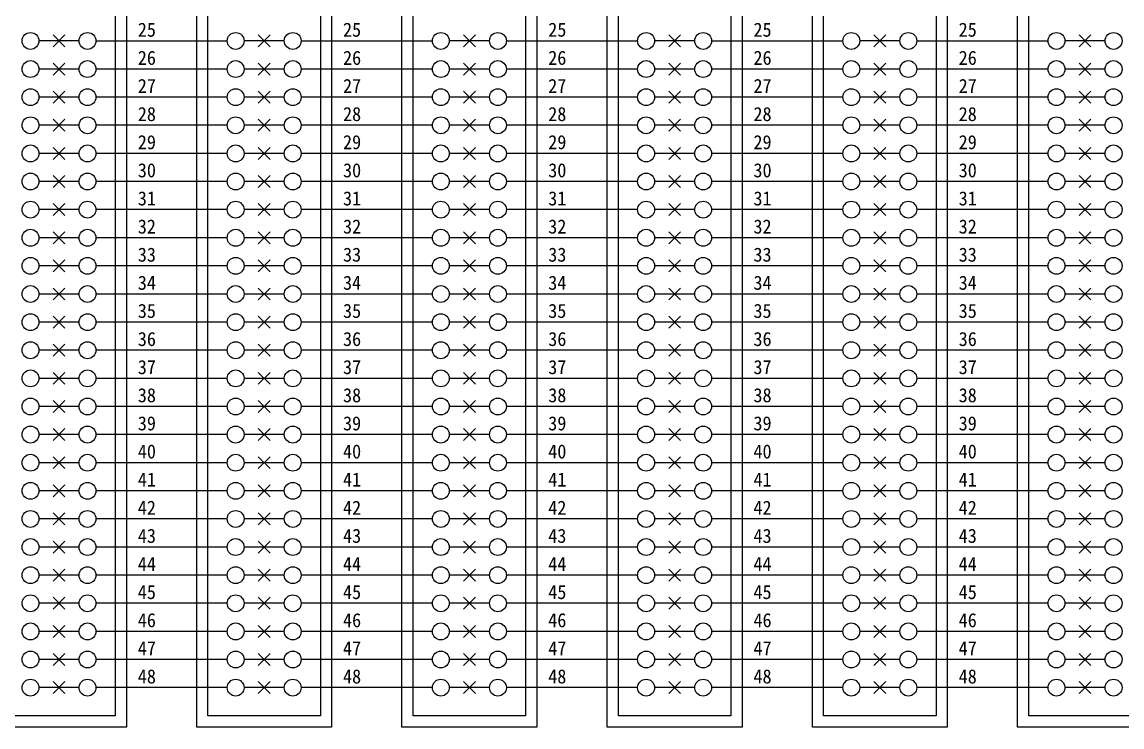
# Model space of a CAD drawing. Extents: x 10526 to 11696, y -1080 to -247.
# Drawn here: x 10903.4 to 11138.1, y -703.2 to -552.8 of the extents above; entities that cross this region are included whole.
import ezdxf
from ezdxf.enums import TextEntityAlignment as Align

# ---------------------------------------------------------------- set-up
doc = ezdxf.new("R2010")
doc.units = 0
doc.header["$LTSCALE"] = 10
doc.header["$MEASUREMENT"] = 0
for name, color, linetype in [('TN-CABL', 4, 'Continuous'), ('TN-TABL', 3, 'Continuous'), ('TN-TEXT', 3, 'Continuous')]:
    doc.layers.add(name, color=color, linetype=linetype)
doc.styles.get("Standard").update_dxf_attribs({"font": 'GulimChe.ttf'})

msp = doc.modelspace()

# ---------------------------------------------------------------- linework, layer by layer
at = {"layer": 'TN-CABL', "ltscale": 1.5}
for points in [[(10909.99, -555.57), (10912.53, -558.12)], [(10912.53, -555.57), (10909.99, -558.12)], [(10953.79, -555.57), (10956.33, -558.12)], [(10956.33, -555.57), (10953.79, -558.12)], [(10997.59, -555.57), (11000.13, -558.12)], [(11000.13, -555.57), (10997.59, -558.12)], [(11041.39, -555.57), (11043.93, -558.12)], [(11043.93, -555.57), (11041.39, -558.12)], [(11085.19, -555.57), (11087.73, -558.12)], [(11087.73, -555.57), (11085.19, -558.12)], [(11128.99, -555.57), (11131.53, -558.12)], [(11131.53, -555.57), (11128.99, -558.12)], [(10909.99, -561.57), (10912.53, -564.12)], [(10912.53, -561.57), (10909.99, -564.12)], [(10953.79, -561.57), (10956.33, -564.12)], [(10956.33, -561.57), (10953.79, -564.12)], [(10997.59, -561.57), (11000.13, -564.12)], [(11000.13, -561.57), (10997.59, -564.12)], [(11041.39, -561.57), (11043.93, -564.12)], [(11043.93, -561.57), (11041.39, -564.12)], [(11085.19, -561.57), (11087.73, -564.12)], [(11087.73, -561.57), (11085.19, -564.12)], [(11128.99, -561.57), (11131.53, -564.12)], [(11131.53, -561.57), (11128.99, -564.12)], [(10909.99, -567.57), (10912.53, -570.12)], [(10912.53, -567.57), (10909.99, -570.12)], [(10953.79, -567.57), (10956.33, -570.12)], [(10956.33, -567.57), (10953.79, -570.12)], [(10997.59, -567.57), (11000.13, -570.12)], [(11000.13, -567.57), (10997.59, -570.12)], [(11041.39, -567.57), (11043.93, -570.12)], [(11043.93, -567.57), (11041.39, -570.12)], [(11085.19, -567.57), (11087.73, -570.12)], [(11087.73, -567.57), (11085.19, -570.12)], [(11128.99, -567.57), (11131.53, -570.12)], [(11131.53, -567.57), (11128.99, -570.12)], [(10909.99, -573.57), (10912.53, -576.12)], [(10912.53, -573.57), (10909.99, -576.12)], [(10953.79, -573.57), (10956.33, -576.12)], [(10956.33, -573.57), (10953.79, -576.12)], [(10997.59, -573.57), (11000.13, -576.12)], [(11000.13, -573.57), (10997.59, -576.12)], [(11041.39, -573.57), (11043.93, -576.12)], [(11043.93, -573.57), (11041.39, -576.12)], [(11085.19, -573.57), (11087.73, -576.12)], [(11087.73, -573.57), (11085.19, -576.12)], [(11128.99, -573.57), (11131.53, -576.12)], [(11131.53, -573.57), (11128.99, -576.12)], [(10909.99, -579.57), (10912.53, -582.12)], [(10912.53, -579.57), (10909.99, -582.12)], [(10953.79, -579.57), (10956.33, -582.12)], [(10956.33, -579.57), (10953.79, -582.12)], [(10997.59, -579.57), (11000.13, -582.12)], [(11000.13, -579.57), (10997.59, -582.12)], [(11041.39, -579.57), (11043.93, -582.12)], [(11043.93, -579.57), (11041.39, -582.12)], [(11085.19, -579.57), (11087.73, -582.12)], [(11087.73, -579.57), (11085.19, -582.12)], [(11128.99, -579.57), (11131.53, -582.12)], [(11131.53, -579.57), (11128.99, -582.12)], [(10909.99, -585.57), (10912.53, -588.12)], [(10912.53, -585.57), (10909.99, -588.12)], [(10953.79, -585.57), (10956.33, -588.12)], [(10956.33, -585.57), (10953.79, -588.12)], [(10997.59, -585.57), (11000.13, -588.12)], [(11000.13, -585.57), (10997.59, -588.12)], [(11041.39, -585.57), (11043.93, -588.12)], [(11043.93, -585.57), (11041.39, -588.12)], [(11085.19, -585.57), (11087.73, -588.12)], [(11087.73, -585.57), (11085.19, -588.12)], [(11128.99, -585.57), (11131.53, -588.12)], [(11131.53, -585.57), (11128.99, -588.12)], [(10909.99, -591.57), (10912.53, -594.12)], [(10912.53, -591.57), (10909.99, -594.12)], [(10953.79, -591.57), (10956.33, -594.12)], [(10956.33, -591.57), (10953.79, -594.12)], [(10997.59, -591.57), (11000.13, -594.12)], [(11000.13, -591.57), (10997.59, -594.12)], [(11041.39, -591.57), (11043.93, -594.12)], [(11043.93, -591.57), (11041.39, -594.12)], [(11085.19, -591.57), (11087.73, -594.12)], [(11087.73, -591.57), (11085.19, -594.12)], [(11128.99, -591.57), (11131.53, -594.12)], [(11131.53, -591.57), (11128.99, -594.12)], [(10909.99, -597.57), (10912.53, -600.12)], [(10912.53, -597.57), (10909.99, -600.12)], [(10953.79, -597.57), (10956.33, -600.12)], [(10956.33, -597.57), (10953.79, -600.12)], [(10997.59, -597.57), (11000.13, -600.12)], [(11000.13, -597.57), (10997.59, -600.12)], [(11041.39, -597.57), (11043.93, -600.12)], [(11043.93, -597.57), (11041.39, -600.12)], [(11085.19, -597.57), (11087.73, -600.12)], [(11087.73, -597.57), (11085.19, -600.12)], [(11128.99, -597.57), (11131.53, -600.12)], [(11131.53, -597.57), (11128.99, -600.12)], [(10909.99, -603.57), (10912.53, -606.12)], [(10912.53, -603.57), (10909.99, -606.12)], [(10953.79, -603.57), (10956.33, -606.12)], [(10956.33, -603.57), (10953.79, -606.12)], [(10997.59, -603.57), (11000.13, -606.12)], [(11000.13, -603.57), (10997.59, -606.12)], [(11041.39, -603.57), (11043.93, -606.12)], [(11043.93, -603.57), (11041.39, -606.12)], [(11085.19, -603.57), (11087.73, -606.12)], [(11087.73, -603.57), (11085.19, -606.12)], [(11128.99, -603.57), (11131.53, -606.12)], [(11131.53, -603.57), (11128.99, -606.12)], [(10909.99, -609.57), (10912.53, -612.12)], [(10912.53, -609.57), (10909.99, -612.12)], [(10953.79, -609.57), (10956.33, -612.12)], [(10956.33, -609.57), (10953.79, -612.12)], [(10997.59, -609.57), (11000.13, -612.12)], [(11000.13, -609.57), (10997.59, -612.12)], [(11041.39, -609.57), (11043.93, -612.12)], [(11043.93, -609.57), (11041.39, -612.12)], [(11085.19, -609.57), (11087.73, -612.12)], [(11087.73, -609.57), (11085.19, -612.12)], [(11128.99, -609.57), (11131.53, -612.12)], [(11131.53, -609.57), (11128.99, -612.12)], [(10909.99, -615.57), (10912.53, -618.12)], [(10912.53, -615.57), (10909.99, -618.12)], [(10953.79, -615.57), (10956.33, -618.12)], [(10956.33, -615.57), (10953.79, -618.12)], [(10997.59, -615.57), (11000.13, -618.12)], [(11000.13, -615.57), (10997.59, -618.12)], [(11041.39, -615.57), (11043.93, -618.12)], [(11043.93, -615.57), (11041.39, -618.12)], [(11085.19, -615.57), (11087.73, -618.12)], [(11087.73, -615.57), (11085.19, -618.12)], [(11128.99, -615.57), (11131.53, -618.12)], [(11131.53, -615.57), (11128.99, -618.12)], [(10909.99, -621.57), (10912.53, -624.12)], [(10912.53, -621.57), (10909.99, -624.12)], [(10953.79, -621.57), (10956.33, -624.12)], [(10956.33, -621.57), (10953.79, -624.12)], [(10997.59, -621.57), (11000.13, -624.12)], [(11000.13, -621.57), (10997.59, -624.12)], [(11041.39, -621.57), (11043.93, -624.12)], [(11043.93, -621.57), (11041.39, -624.12)], [(11085.19, -621.57), (11087.73, -624.12)], [(11087.73, -621.57), (11085.19, -624.12)], [(11128.99, -621.57), (11131.53, -624.12)], [(11131.53, -621.57), (11128.99, -624.12)], [(10909.99, -627.57), (10912.53, -630.12)], [(10912.53, -627.57), (10909.99, -630.12)], [(10953.79, -627.57), (10956.33, -630.12)], [(10956.33, -627.57), (10953.79, -630.12)], [(10997.59, -627.57), (11000.13, -630.12)], [(11000.13, -627.57), (10997.59, -630.12)], [(11041.39, -627.57), (11043.93, -630.12)], [(11043.93, -627.57), (11041.39, -630.12)], [(11085.19, -627.57), (11087.73, -630.12)], [(11087.73, -627.57), (11085.19, -630.12)], [(11128.99, -627.57), (11131.53, -630.12)], [(11131.53, -627.57), (11128.99, -630.12)], [(10909.99, -633.57), (10912.53, -636.12)], [(10912.53, -633.57), (10909.99, -636.12)], [(10953.79, -633.57), (10956.33, -636.12)], [(10956.33, -633.57), (10953.79, -636.12)], [(10997.59, -633.57), (11000.13, -636.12)], [(11000.13, -633.57), (10997.59, -636.12)], [(11041.39, -633.57), (11043.93, -636.12)], [(11043.93, -633.57), (11041.39, -636.12)], [(11085.19, -633.57), (11087.73, -636.12)], [(11087.73, -633.57), (11085.19, -636.12)], [(11128.99, -633.57), (11131.53, -636.12)], [(11131.53, -633.57), (11128.99, -636.12)], [(10909.99, -639.57), (10912.53, -642.12)], [(10912.53, -639.57), (10909.99, -642.12)], [(10953.79, -639.57), (10956.33, -642.12)], [(10956.33, -639.57), (10953.79, -642.12)], [(10997.59, -639.57), (11000.13, -642.12)], [(11000.13, -639.57), (10997.59, -642.12)], [(11041.39, -639.57), (11043.93, -642.12)], [(11043.93, -639.57), (11041.39, -642.12)], [(11085.19, -639.57), (11087.73, -642.12)], [(11087.73, -639.57), (11085.19, -642.12)], [(11128.99, -639.57), (11131.53, -642.12)], [(11131.53, -639.57), (11128.99, -642.12)], [(10909.99, -645.57), (10912.53, -648.12)], [(10912.53, -645.57), (10909.99, -648.12)], [(10953.79, -645.57), (10956.33, -648.12)], [(10956.33, -645.57), (10953.79, -648.12)], [(10997.59, -645.57), (11000.13, -648.12)], [(11000.13, -645.57), (10997.59, -648.12)], [(11041.39, -645.57), (11043.93, -648.12)], [(11043.93, -645.57), (11041.39, -648.12)], [(11085.19, -645.57), (11087.73, -648.12)], [(11087.73, -645.57), (11085.19, -648.12)], [(11128.99, -645.57), (11131.53, -648.12)], [(11131.53, -645.57), (11128.99, -648.12)], [(10909.99, -651.57), (10912.53, -654.12)], [(10912.53, -651.57), (10909.99, -654.12)], [(10953.79, -651.57), (10956.33, -654.12)], [(10956.33, -651.57), (10953.79, -654.12)], [(10997.59, -651.57), (11000.13, -654.12)], [(11000.13, -651.57), (10997.59, -654.12)], [(11041.39, -651.57), (11043.93, -654.12)], [(11043.93, -651.57), (11041.39, -654.12)], [(11085.19, -651.57), (11087.73, -654.12)], [(11087.73, -651.57), (11085.19, -654.12)], [(11128.99, -651.57), (11131.53, -654.12)], [(11131.53, -651.57), (11128.99, -654.12)], [(10909.99, -657.57), (10912.53, -660.12)], [(10912.53, -657.57), (10909.99, -660.12)], [(10953.79, -657.57), (10956.33, -660.12)], [(10956.33, -657.57), (10953.79, -660.12)], [(10997.59, -657.57), (11000.13, -660.12)], [(11000.13, -657.57), (10997.59, -660.12)], [(11041.39, -657.57), (11043.93, -660.12)], [(11043.93, -657.57), (11041.39, -660.12)], [(11085.19, -657.57), (11087.73, -660.12)], [(11087.73, -657.57), (11085.19, -660.12)], [(11128.99, -657.57), (11131.53, -660.12)], [(11131.53, -657.57), (11128.99, -660.12)], [(10909.99, -663.57), (10912.53, -666.12)], [(10912.53, -663.57), (10909.99, -666.12)], [(10953.79, -663.57), (10956.33, -666.12)], [(10956.33, -663.57), (10953.79, -666.12)], [(10997.59, -663.57), (11000.13, -666.12)], [(11000.13, -663.57), (10997.59, -666.12)], [(11041.39, -663.57), (11043.93, -666.12)], [(11043.93, -663.57), (11041.39, -666.12)], [(11085.19, -663.57), (11087.73, -666.12)], [(11087.73, -663.57), (11085.19, -666.12)], [(11128.99, -663.57), (11131.53, -666.12)], [(11131.53, -663.57), (11128.99, -666.12)], [(10909.99, -669.57), (10912.53, -672.12)], [(10912.53, -669.57), (10909.99, -672.12)], [(10953.79, -669.57), (10956.33, -672.12)], [(10956.33, -669.57), (10953.79, -672.12)], [(10997.59, -669.57), (11000.13, -672.12)], [(11000.13, -669.57), (10997.59, -672.12)], [(11041.39, -669.57), (11043.93, -672.12)], [(11043.93, -669.57), (11041.39, -672.12)], [(11085.19, -669.57), (11087.73, -672.12)], [(11087.73, -669.57), (11085.19, -672.12)], [(11128.99, -669.57), (11131.53, -672.12)], [(11131.53, -669.57), (11128.99, -672.12)], [(10909.99, -675.57), (10912.53, -678.12)], [(10912.53, -675.57), (10909.99, -678.12)], [(10953.79, -675.57), (10956.33, -678.12)], [(10956.33, -675.57), (10953.79, -678.12)], [(10997.59, -675.57), (11000.13, -678.12)], [(11000.13, -675.57), (10997.59, -678.12)], [(11041.39, -675.57), (11043.93, -678.12)], [(11043.93, -675.57), (11041.39, -678.12)], [(11085.19, -675.57), (11087.73, -678.12)], [(11087.73, -675.57), (11085.19, -678.12)], [(11128.99, -675.57), (11131.53, -678.12)], [(11131.53, -675.57), (11128.99, -678.12)], [(10909.99, -681.57), (10912.53, -684.12)], [(10912.53, -681.57), (10909.99, -684.12)], [(10953.79, -681.57), (10956.33, -684.12)], [(10956.33, -681.57), (10953.79, -684.12)], [(10997.59, -681.57), (11000.13, -684.12)], [(11000.13, -681.57), (10997.59, -684.12)], [(11041.39, -681.57), (11043.93, -684.12)], [(11043.93, -681.57), (11041.39, -684.12)], [(11085.19, -681.57), (11087.73, -684.12)], [(11087.73, -681.57), (11085.19, -684.12)], [(11128.99, -681.57), (11131.53, -684.12)], [(11131.53, -681.57), (11128.99, -684.12)], [(10909.99, -687.57), (10912.53, -690.12)], [(10912.53, -687.57), (10909.99, -690.12)], [(10953.79, -687.57), (10956.33, -690.12)], [(10956.33, -687.57), (10953.79, -690.12)], [(10997.59, -687.57), (11000.13, -690.12)], [(11000.13, -687.57), (10997.59, -690.12)], [(11041.39, -687.57), (11043.93, -690.12)], [(11043.93, -687.57), (11041.39, -690.12)], [(11085.19, -687.57), (11087.73, -690.12)], [(11087.73, -687.57), (11085.19, -690.12)], [(11128.99, -687.57), (11131.53, -690.12)], [(11131.53, -687.57), (11128.99, -690.12)], [(10909.99, -693.57), (10912.53, -696.12)], [(10912.53, -693.57), (10909.99, -696.12)], [(10953.79, -693.57), (10956.33, -696.12)], [(10956.33, -693.57), (10953.79, -696.12)], [(10997.59, -693.57), (11000.13, -696.12)], [(11000.13, -693.57), (10997.59, -696.12)], [(11041.39, -693.57), (11043.93, -696.12)], [(11043.93, -693.57), (11041.39, -696.12)], [(11085.19, -693.57), (11087.73, -696.12)], [(11087.73, -693.57), (11085.19, -696.12)], [(11128.99, -693.57), (11131.53, -696.12)], [(11131.53, -693.57), (11128.99, -696.12)]]:
    msp.add_lwpolyline(points, dxfattribs=at)
at = {"layer": 'TN-CABL', "flags": 128}
for points in [[(10915.55, -556.85), (10906.96, -556.85)], [(10919.15, -556.85), (10947.17, -556.85)], [(10959.35, -556.85), (10950.76, -556.85)], [(10962.95, -556.85), (10990.97, -556.85)], [(11003.15, -556.85), (10994.56, -556.85)], [(11006.75, -556.85), (11034.77, -556.85)], [(11046.95, -556.85), (11038.36, -556.85)], [(11050.55, -556.85), (11078.57, -556.85)], [(11090.75, -556.85), (11082.16, -556.85)], [(11094.35, -556.85), (11122.37, -556.85)], [(11134.55, -556.85), (11125.96, -556.85)], [(10915.55, -562.85), (10906.96, -562.85)], [(10947.17, -562.85), (10919.15, -562.85)], [(10959.35, -562.85), (10950.76, -562.85)], [(10990.97, -562.85), (10962.95, -562.85)], [(11003.15, -562.85), (10994.56, -562.85)], [(11034.77, -562.85), (11006.75, -562.85)], [(11046.95, -562.85), (11038.36, -562.85)], [(11078.57, -562.85), (11050.55, -562.85)], [(11090.75, -562.85), (11082.16, -562.85)], [(11122.37, -562.85), (11094.35, -562.85)], [(11134.55, -562.85), (11125.96, -562.85)], [(10915.55, -568.85), (10906.96, -568.85)], [(10947.17, -568.85), (10919.15, -568.85)], [(10959.35, -568.85), (10950.76, -568.85)], [(10990.97, -568.85), (10962.95, -568.85)], [(11003.15, -568.85), (10994.56, -568.85)], [(11034.77, -568.85), (11006.75, -568.85)], [(11046.95, -568.85), (11038.36, -568.85)], [(11078.57, -568.85), (11050.55, -568.85)], [(11090.75, -568.85), (11082.16, -568.85)], [(11122.37, -568.85), (11094.35, -568.85)], [(11134.55, -568.85), (11125.96, -568.85)], [(10915.55, -574.85), (10906.96, -574.85)], [(10947.17, -574.85), (10919.15, -574.85)], [(10959.35, -574.85), (10950.76, -574.85)], [(10990.97, -574.85), (10962.95, -574.85)], [(11003.15, -574.85), (10994.56, -574.85)], [(11034.77, -574.85), (11006.75, -574.85)], [(11046.95, -574.85), (11038.36, -574.85)], [(11078.57, -574.85), (11050.55, -574.85)], [(11090.75, -574.85), (11082.16, -574.85)], [(11122.37, -574.85), (11094.35, -574.85)], [(11134.55, -574.85), (11125.96, -574.85)], [(10915.55, -580.85), (10906.96, -580.85)], [(10947.17, -580.85), (10919.15, -580.85)], [(10959.35, -580.85), (10950.76, -580.85)], [(10990.97, -580.85), (10962.95, -580.85)], [(11003.15, -580.85), (10994.56, -580.85)], [(11034.77, -580.85), (11006.75, -580.85)], [(11046.95, -580.85), (11038.36, -580.85)], [(11078.57, -580.85), (11050.55, -580.85)], [(11090.75, -580.85), (11082.16, -580.85)], [(11122.37, -580.85), (11094.35, -580.85)], [(11134.55, -580.85), (11125.96, -580.85)], [(10915.55, -586.85), (10906.96, -586.85)], [(10947.17, -586.85), (10919.15, -586.85)], [(10959.35, -586.85), (10950.76, -586.85)], [(10990.97, -586.85), (10962.95, -586.85)], [(11003.15, -586.85), (10994.56, -586.85)], [(11034.77, -586.85), (11006.75, -586.85)], [(11046.95, -586.85), (11038.36, -586.85)], [(11078.57, -586.85), (11050.55, -586.85)], [(11090.75, -586.85), (11082.16, -586.85)], [(11122.37, -586.85), (11094.35, -586.85)], [(11134.55, -586.85), (11125.96, -586.85)], [(10915.55, -592.85), (10906.96, -592.85)], [(10947.17, -592.85), (10919.15, -592.85)], [(10959.35, -592.85), (10950.76, -592.85)], [(10990.97, -592.85), (10962.95, -592.85)], [(11003.15, -592.85), (10994.56, -592.85)], [(11034.77, -592.85), (11006.75, -592.85)], [(11046.95, -592.85), (11038.36, -592.85)], [(11078.57, -592.85), (11050.55, -592.85)], [(11090.75, -592.85), (11082.16, -592.85)], [(11122.37, -592.85), (11094.35, -592.85)], [(11134.55, -592.85), (11125.96, -592.85)], [(10915.55, -598.85), (10906.96, -598.85)], [(10947.17, -598.85), (10919.15, -598.85)], [(10959.35, -598.85), (10950.76, -598.85)], [(10990.97, -598.85), (10962.95, -598.85)], [(11003.15, -598.85), (10994.56, -598.85)], [(11034.77, -598.85), (11006.75, -598.85)], [(11046.95, -598.85), (11038.36, -598.85)], [(11078.57, -598.85), (11050.55, -598.85)], [(11090.75, -598.85), (11082.16, -598.85)], [(11122.37, -598.85), (11094.35, -598.85)], [(11134.55, -598.85), (11125.96, -598.85)], [(10915.55, -604.85), (10906.96, -604.85)], [(10947.17, -604.85), (10919.15, -604.85)], [(10959.35, -604.85), (10950.76, -604.85)], [(10990.97, -604.85), (10962.95, -604.85)], [(11003.15, -604.85), (10994.56, -604.85)], [(11034.77, -604.85), (11006.75, -604.85)], [(11046.95, -604.85), (11038.36, -604.85)], [(11078.57, -604.85), (11050.55, -604.85)], [(11090.75, -604.85), (11082.16, -604.85)], [(11122.37, -604.85), (11094.35, -604.85)], [(11134.55, -604.85), (11125.96, -604.85)], [(10915.55, -610.85), (10906.96, -610.85)], [(10947.17, -610.85), (10919.15, -610.85)], [(10959.35, -610.85), (10950.76, -610.85)], [(10990.97, -610.85), (10962.95, -610.85)], [(11003.15, -610.85), (10994.56, -610.85)], [(11034.77, -610.85), (11006.75, -610.85)], [(11046.95, -610.85), (11038.36, -610.85)], [(11078.57, -610.85), (11050.55, -610.85)], [(11090.75, -610.85), (11082.16, -610.85)], [(11122.37, -610.85), (11094.35, -610.85)], [(11134.55, -610.85), (11125.96, -610.85)], [(10915.55, -616.85), (10906.96, -616.85)], [(10947.17, -616.85), (10919.15, -616.85)], [(10959.35, -616.85), (10950.76, -616.85)], [(10990.97, -616.85), (10962.95, -616.85)], [(11003.15, -616.85), (10994.56, -616.85)], [(11034.77, -616.85), (11006.75, -616.85)], [(11046.95, -616.85), (11038.36, -616.85)], [(11078.57, -616.85), (11050.55, -616.85)], [(11090.75, -616.85), (11082.16, -616.85)], [(11122.37, -616.85), (11094.35, -616.85)], [(11134.55, -616.85), (11125.96, -616.85)], [(10915.55, -622.85), (10906.96, -622.85)], [(10947.17, -622.85), (10919.15, -622.85)], [(10959.35, -622.85), (10950.76, -622.85)], [(10990.97, -622.85), (10962.95, -622.85)], [(11003.15, -622.85), (10994.56, -622.85)], [(11034.77, -622.85), (11006.75, -622.85)], [(11046.95, -622.85), (11038.36, -622.85)], [(11078.57, -622.85), (11050.55, -622.85)], [(11090.75, -622.85), (11082.16, -622.85)], [(11122.37, -622.85), (11094.35, -622.85)], [(11134.55, -622.85), (11125.96, -622.85)], [(10915.55, -628.85), (10906.96, -628.85)], [(10947.17, -628.85), (10919.15, -628.85)], [(10959.35, -628.85), (10950.76, -628.85)], [(10990.97, -628.85), (10962.95, -628.85)], [(11003.15, -628.85), (10994.56, -628.85)], [(11034.77, -628.85), (11006.75, -628.85)], [(11046.95, -628.85), (11038.36, -628.85)], [(11078.57, -628.85), (11050.55, -628.85)], [(11090.75, -628.85), (11082.16, -628.85)], [(11122.37, -628.85), (11094.35, -628.85)], [(11134.55, -628.85), (11125.96, -628.85)], [(10915.55, -634.85), (10906.96, -634.85)], [(10947.17, -634.85), (10919.15, -634.85)], [(10959.35, -634.85), (10950.76, -634.85)], [(10990.97, -634.85), (10962.95, -634.85)], [(11003.15, -634.85), (10994.56, -634.85)], [(11034.77, -634.85), (11006.75, -634.85)], [(11046.95, -634.85), (11038.36, -634.85)], [(11078.57, -634.85), (11050.55, -634.85)], [(11090.75, -634.85), (11082.16, -634.85)], [(11122.37, -634.85), (11094.35, -634.85)], [(11134.55, -634.85), (11125.96, -634.85)], [(10915.55, -640.85), (10906.96, -640.85)], [(10947.17, -640.85), (10919.15, -640.85)], [(10959.35, -640.85), (10950.76, -640.85)], [(10990.97, -640.85), (10962.95, -640.85)], [(11003.15, -640.85), (10994.56, -640.85)], [(11034.77, -640.85), (11006.75, -640.85)], [(11046.95, -640.85), (11038.36, -640.85)], [(11078.57, -640.85), (11050.55, -640.85)], [(11090.75, -640.85), (11082.16, -640.85)], [(11122.37, -640.85), (11094.35, -640.85)], [(11134.55, -640.85), (11125.96, -640.85)], [(10915.55, -646.85), (10906.96, -646.85)], [(10947.17, -646.85), (10919.15, -646.85)], [(10959.35, -646.85), (10950.76, -646.85)], [(10990.97, -646.85), (10962.95, -646.85)], [(11003.15, -646.85), (10994.56, -646.85)], [(11034.77, -646.85), (11006.75, -646.85)], [(11046.95, -646.85), (11038.36, -646.85)], [(11078.57, -646.85), (11050.55, -646.85)], [(11090.75, -646.85), (11082.16, -646.85)], [(11122.37, -646.85), (11094.35, -646.85)], [(11134.55, -646.85), (11125.96, -646.85)], [(10915.55, -652.85), (10906.96, -652.85)], [(10947.17, -652.85), (10919.15, -652.85)], [(10959.35, -652.85), (10950.76, -652.85)], [(10990.97, -652.85), (10962.95, -652.85)], [(11003.15, -652.85), (10994.56, -652.85)], [(11034.77, -652.85), (11006.75, -652.85)], [(11046.95, -652.85), (11038.36, -652.85)], [(11078.57, -652.85), (11050.55, -652.85)], [(11090.75, -652.85), (11082.16, -652.85)], [(11122.37, -652.85), (11094.35, -652.85)], [(11134.55, -652.85), (11125.96, -652.85)], [(10915.55, -658.85), (10906.96, -658.85)], [(10947.17, -658.85), (10919.15, -658.85)], [(10959.35, -658.85), (10950.76, -658.85)], [(10990.97, -658.85), (10962.95, -658.85)], [(11003.15, -658.85), (10994.56, -658.85)], [(11034.77, -658.85), (11006.75, -658.85)], [(11046.95, -658.85), (11038.36, -658.85)], [(11078.57, -658.85), (11050.55, -658.85)], [(11090.75, -658.85), (11082.16, -658.85)], [(11122.37, -658.85), (11094.35, -658.85)], [(11134.55, -658.85), (11125.96, -658.85)], [(10915.55, -664.85), (10906.96, -664.85)], [(10947.17, -664.85), (10919.15, -664.85)], [(10959.35, -664.85), (10950.76, -664.85)], [(10990.97, -664.85), (10962.95, -664.85)], [(11003.15, -664.85), (10994.56, -664.85)], [(11034.77, -664.85), (11006.75, -664.85)], [(11046.95, -664.85), (11038.36, -664.85)], [(11078.57, -664.85), (11050.55, -664.85)], [(11090.75, -664.85), (11082.16, -664.85)], [(11122.37, -664.85), (11094.35, -664.85)], [(11134.55, -664.85), (11125.96, -664.85)], [(10915.55, -670.85), (10906.96, -670.85)], [(10947.17, -670.85), (10919.15, -670.85)], [(10959.35, -670.85), (10950.76, -670.85)], [(10990.97, -670.85), (10962.95, -670.85)], [(11003.15, -670.85), (10994.56, -670.85)], [(11034.77, -670.85), (11006.75, -670.85)], [(11046.95, -670.85), (11038.36, -670.85)], [(11078.57, -670.85), (11050.55, -670.85)], [(11090.75, -670.85), (11082.16, -670.85)], [(11122.37, -670.85), (11094.35, -670.85)], [(11134.55, -670.85), (11125.96, -670.85)], [(10915.55, -676.85), (10906.96, -676.85)], [(10947.17, -676.85), (10919.15, -676.85)], [(10959.35, -676.85), (10950.76, -676.85)], [(10990.97, -676.85), (10962.95, -676.85)], [(11003.15, -676.85), (10994.56, -676.85)], [(11034.77, -676.85), (11006.75, -676.85)], [(11046.95, -676.85), (11038.36, -676.85)], [(11078.57, -676.85), (11050.55, -676.85)], [(11090.75, -676.85), (11082.16, -676.85)], [(11122.37, -676.85), (11094.35, -676.85)], [(11134.55, -676.85), (11125.96, -676.85)], [(10915.55, -682.85), (10906.96, -682.85)], [(10947.17, -682.85), (10919.15, -682.85)], [(10959.35, -682.85), (10950.76, -682.85)], [(10990.97, -682.85), (10962.95, -682.85)], [(11003.15, -682.85), (10994.56, -682.85)], [(11034.77, -682.85), (11006.75, -682.85)], [(11046.95, -682.85), (11038.36, -682.85)], [(11078.57, -682.85), (11050.55, -682.85)], [(11090.75, -682.85), (11082.16, -682.85)], [(11122.37, -682.85), (11094.35, -682.85)], [(11134.55, -682.85), (11125.96, -682.85)], [(10915.55, -688.85), (10906.96, -688.85)], [(10947.17, -688.85), (10919.15, -688.85)], [(10959.35, -688.85), (10950.76, -688.85)], [(10990.97, -688.85), (10962.95, -688.85)], [(11003.15, -688.85), (10994.56, -688.85)], [(11034.77, -688.85), (11006.75, -688.85)], [(11046.95, -688.85), (11038.36, -688.85)], [(11078.57, -688.85), (11050.55, -688.85)], [(11090.75, -688.85), (11082.16, -688.85)], [(11122.37, -688.85), (11094.35, -688.85)], [(11134.55, -688.85), (11125.96, -688.85)], [(10915.55, -694.85), (10906.96, -694.85)], [(10947.17, -694.85), (10919.15, -694.85)], [(10959.35, -694.85), (10950.76, -694.85)], [(10990.97, -694.85), (10962.95, -694.85)], [(11003.15, -694.85), (10994.56, -694.85)], [(11034.77, -694.85), (11006.75, -694.85)], [(11046.95, -694.85), (11038.36, -694.85)], [(11078.57, -694.85), (11050.55, -694.85)], [(11090.75, -694.85), (11082.16, -694.85)], [(11122.37, -694.85), (11094.35, -694.85)], [(11134.55, -694.85), (11125.96, -694.85)]]:
    msp.add_lwpolyline(points, dxfattribs=at)
at = {"layer": 'TN-TABL'}
for points in [[(10896.86, -404.45), (10925.66, -404.45), (10925.66, -703.25), (10896.86, -703.25)], [(10940.66, -404.45), (10969.46, -404.45), (10969.46, -703.25), (10940.66, -703.25)], [(10984.46, -404.45), (11013.26, -404.45), (11013.26, -703.25), (10984.46, -703.25)], [(11028.26, -404.45), (11057.06, -404.45), (11057.06, -703.25), (11028.26, -703.25)], [(11072.06, -404.45), (11100.86, -404.45), (11100.86, -703.25), (11072.06, -703.25)], [(11115.86, -404.45), (11144.66, -404.45), (11144.66, -703.25), (11115.86, -703.25)], [(10899.26, -406.85), (10923.26, -406.85), (10923.26, -700.85), (10899.26, -700.85)], [(10943.06, -406.85), (10967.06, -406.85), (10967.06, -700.85), (10943.06, -700.85)], [(10986.86, -406.85), (11010.86, -406.85), (11010.86, -700.85), (10986.86, -700.85)], [(11030.66, -406.85), (11054.66, -406.85), (11054.66, -700.85), (11030.66, -700.85)], [(11074.46, -406.85), (11098.46, -406.85), (11098.46, -700.85), (11074.46, -700.85)], [(11118.26, -406.85), (11142.26, -406.85), (11142.26, -700.85), (11118.26, -700.85)]]:
    msp.add_lwpolyline(points, close=True, dxfattribs=at)
at = {"layer": 'TN-TABL', "ltscale": 0.6}
for centre in [(10905.17, -556.85), (10917.35, -556.85), (10948.97, -556.85), (10961.15, -556.85), (10992.77, -556.85), (11004.95, -556.85), (11036.57, -556.85), (11048.75, -556.85), (11080.37, -556.85), (11092.55, -556.85), (11124.17, -556.85), (11136.35, -556.85), (10905.17, -562.85), (10917.35, -562.85), (10948.97, -562.85), (10961.15, -562.85), (10992.77, -562.85), (11004.95, -562.85), (11036.57, -562.85), (11048.75, -562.85), (11080.37, -562.85), (11092.55, -562.85), (11124.17, -562.85), (11136.35, -562.85), (10905.17, -568.85), (10917.35, -568.85), (10948.97, -568.85), (10961.15, -568.85), (10992.77, -568.85), (11004.95, -568.85), (11036.57, -568.85), (11048.75, -568.85), (11080.37, -568.85), (11092.55, -568.85), (11124.17, -568.85), (11136.35, -568.85), (10905.17, -574.85), (10917.35, -574.85), (10948.97, -574.85), (10961.15, -574.85), (10992.77, -574.85), (11004.95, -574.85), (11036.57, -574.85), (11048.75, -574.85), (11080.37, -574.85), (11092.55, -574.85), (11124.17, -574.85), (11136.35, -574.85), (10905.17, -580.85), (10917.35, -580.85), (10948.97, -580.85), (10961.15, -580.85), (10992.77, -580.85), (11004.95, -580.85), (11036.57, -580.85), (11048.75, -580.85), (11080.37, -580.85), (11092.55, -580.85), (11124.17, -580.85), (11136.35, -580.85), (10905.17, -586.85), (10917.35, -586.85), (10948.97, -586.85), (10961.15, -586.85), (10992.77, -586.85), (11004.95, -586.85), (11036.57, -586.85), (11048.75, -586.85), (11080.37, -586.85), (11092.55, -586.85), (11124.17, -586.85), (11136.35, -586.85), (10905.17, -592.85), (10917.35, -592.85), (10948.97, -592.85), (10961.15, -592.85), (10992.77, -592.85), (11004.95, -592.85), (11036.57, -592.85), (11048.75, -592.85), (11080.37, -592.85), (11092.55, -592.85), (11124.17, -592.85), (11136.35, -592.85), (10905.17, -598.85), (10917.35, -598.85), (10948.97, -598.85), (10961.15, -598.85), (10992.77, -598.85), (11004.95, -598.85), (11036.57, -598.85), (11048.75, -598.85), (11080.37, -598.85), (11092.55, -598.85), (11124.17, -598.85), (11136.35, -598.85), (10905.17, -604.85), (10917.35, -604.85), (10948.97, -604.85), (10961.15, -604.85), (10992.77, -604.85), (11004.95, -604.85), (11036.57, -604.85), (11048.75, -604.85), (11080.37, -604.85), (11092.55, -604.85), (11124.17, -604.85), (11136.35, -604.85), (10905.17, -610.85), (10917.35, -610.85), (10948.97, -610.85), (10961.15, -610.85), (10992.77, -610.85), (11004.95, -610.85), (11036.57, -610.85), (11048.75, -610.85), (11080.37, -610.85), (11092.55, -610.85), (11124.17, -610.85), (11136.35, -610.85), (10905.17, -616.85), (10917.35, -616.85), (10948.97, -616.85), (10961.15, -616.85), (10992.77, -616.85), (11004.95, -616.85), (11036.57, -616.85), (11048.75, -616.85), (11080.37, -616.85), (11092.55, -616.85), (11124.17, -616.85), (11136.35, -616.85), (10905.17, -622.85), (10917.35, -622.85), (10948.97, -622.85), (10961.15, -622.85), (10992.77, -622.85), (11004.95, -622.85), (11036.57, -622.85), (11048.75, -622.85), (11080.37, -622.85), (11092.55, -622.85), (11124.17, -622.85), (11136.35, -622.85), (10905.17, -628.85), (10917.35, -628.85), (10948.97, -628.85), (10961.15, -628.85), (10992.77, -628.85), (11004.95, -628.85), (11036.57, -628.85), (11048.75, -628.85), (11080.37, -628.85), (11092.55, -628.85), (11124.17, -628.85), (11136.35, -628.85), (10905.17, -634.85), (10917.35, -634.85), (10948.97, -634.85), (10961.15, -634.85), (10992.77, -634.85), (11004.95, -634.85), (11036.57, -634.85), (11048.75, -634.85), (11080.37, -634.85), (11092.55, -634.85), (11124.17, -634.85), (11136.35, -634.85), (10905.17, -640.85), (10917.35, -640.85), (10948.97, -640.85), (10961.15, -640.85), (10992.77, -640.85), (11004.95, -640.85), (11036.57, -640.85), (11048.75, -640.85), (11080.37, -640.85), (11092.55, -640.85), (11124.17, -640.85), (11136.35, -640.85), (10905.17, -646.85), (10917.35, -646.85), (10948.97, -646.85), (10961.15, -646.85), (10992.77, -646.85), (11004.95, -646.85), (11036.57, -646.85), (11048.75, -646.85), (11080.37, -646.85), (11092.55, -646.85), (11124.17, -646.85), (11136.35, -646.85), (10905.17, -652.85), (10917.35, -652.85), (10948.97, -652.85), (10961.15, -652.85), (10992.77, -652.85), (11004.95, -652.85), (11036.57, -652.85), (11048.75, -652.85), (11080.37, -652.85), (11092.55, -652.85), (11124.17, -652.85), (11136.35, -652.85), (10905.17, -658.85), (10917.35, -658.85), (10948.97, -658.85), (10961.15, -658.85), (10992.77, -658.85), (11004.95, -658.85), (11036.57, -658.85), (11048.75, -658.85), (11080.37, -658.85), (11092.55, -658.85), (11124.17, -658.85), (11136.35, -658.85), (10905.17, -664.85), (10917.35, -664.85), (10948.97, -664.85), (10961.15, -664.85), (10992.77, -664.85), (11004.95, -664.85), (11036.57, -664.85), (11048.75, -664.85), (11080.37, -664.85), (11092.55, -664.85), (11124.17, -664.85), (11136.35, -664.85), (10905.17, -670.85), (10917.35, -670.85), (10948.97, -670.85), (10961.15, -670.85), (10992.77, -670.85), (11004.95, -670.85), (11036.57, -670.85), (11048.75, -670.85), (11080.37, -670.85), (11092.55, -670.85), (11124.17, -670.85), (11136.35, -670.85), (10905.17, -676.85), (10917.35, -676.85), (10948.97, -676.85), (10961.15, -676.85), (10992.77, -676.85), (11004.95, -676.85), (11036.57, -676.85), (11048.75, -676.85), (11080.37, -676.85), (11092.55, -676.85), (11124.17, -676.85), (11136.35, -676.85), (10905.17, -682.85), (10917.35, -682.85), (10948.97, -682.85), (10961.15, -682.85), (10992.77, -682.85), (11004.95, -682.85), (11036.57, -682.85), (11048.75, -682.85), (11080.37, -682.85), (11092.55, -682.85), (11124.17, -682.85), (11136.35, -682.85), (10905.17, -688.85), (10917.35, -688.85), (10948.97, -688.85), (10961.15, -688.85), (10992.77, -688.85), (11004.95, -688.85), (11036.57, -688.85), (11048.75, -688.85), (11080.37, -688.85), (11092.55, -688.85), (11124.17, -688.85), (11136.35, -688.85), (10905.17, -694.85), (10917.35, -694.85), (10948.97, -694.85), (10961.15, -694.85), (10992.77, -694.85), (11004.95, -694.85), (11036.57, -694.85), (11048.75, -694.85), (11080.37, -694.85), (11092.55, -694.85), (11124.17, -694.85), (11136.35, -694.85)]:
    msp.add_circle(centre, 1.8, dxfattribs=at)

# ---------------------------------------------------------------- texts
at = {"layer": 'TN-TEXT'}
for s, p in [('25', (10930.02, -554.45)), ('25', (10973.82, -554.45)), ('25', (11017.62, -554.45)), ('25', (11061.42, -554.45)), ('25', (11105.22, -554.45)), ('26', (10930.02, -560.45)), ('26', (10973.82, -560.45)), ('26', (11017.62, -560.45)), ('26', (11061.42, -560.45)), ('26', (11105.22, -560.45)), ('27', (10930.02, -566.45)), ('27', (10973.82, -566.45)), ('27', (11017.62, -566.45)), ('27', (11061.42, -566.45)), ('27', (11105.22, -566.45)), ('28', (10930.02, -572.45)), ('28', (10973.82, -572.45)), ('28', (11017.62, -572.45)), ('28', (11061.42, -572.45)), ('28', (11105.22, -572.45)), ('29', (10930.02, -578.45)), ('29', (10973.82, -578.45)), ('29', (11017.62, -578.45)), ('29', (11061.42, -578.45)), ('29', (11105.22, -578.45)), ('30', (10930.02, -584.45)), ('30', (10973.82, -584.45)), ('30', (11017.62, -584.45)), ('30', (11061.42, -584.45)), ('30', (11105.22, -584.45)), ('31', (10930.02, -590.45)), ('31', (10973.82, -590.45)), ('31', (11017.62, -590.45)), ('31', (11061.42, -590.45)), ('31', (11105.22, -590.45)), ('32', (10930.02, -596.45)), ('32', (10973.82, -596.45)), ('32', (11017.62, -596.45)), ('32', (11061.42, -596.45)), ('32', (11105.22, -596.45)), ('33', (10930.02, -602.45)), ('33', (10973.82, -602.45)), ('33', (11017.62, -602.45)), ('33', (11061.42, -602.45)), ('33', (11105.22, -602.45)), ('34', (10930.02, -608.45)), ('34', (10973.82, -608.45)), ('34', (11017.62, -608.45)), ('34', (11061.42, -608.45)), ('34', (11105.22, -608.45)), ('35', (10930.02, -614.45)), ('35', (10973.82, -614.45)), ('35', (11017.62, -614.45)), ('35', (11061.42, -614.45)), ('35', (11105.22, -614.45)), ('36', (10930.02, -620.45)), ('36', (10973.82, -620.45)), ('36', (11017.62, -620.45)), ('36', (11061.42, -620.45)), ('36', (11105.22, -620.45)), ('37', (10930.02, -626.45)), ('37', (10973.82, -626.45)), ('37', (11017.62, -626.45)), ('37', (11061.42, -626.45)), ('37', (11105.22, -626.45)), ('38', (10930.02, -632.45)), ('38', (10973.82, -632.45)), ('38', (11017.62, -632.45)), ('38', (11061.42, -632.45)), ('38', (11105.22, -632.45)), ('39', (10930.02, -638.45)), ('39', (10973.82, -638.45)), ('39', (11017.62, -638.45)), ('39', (11061.42, -638.45)), ('39', (11105.22, -638.45)), ('40', (10930.02, -644.45)), ('40', (10973.82, -644.45)), ('40', (11017.62, -644.45)), ('40', (11061.42, -644.45)), ('40', (11105.22, -644.45)), ('41', (10930.02, -650.45)), ('41', (10973.82, -650.45)), ('41', (11017.62, -650.45)), ('41', (11061.42, -650.45)), ('41', (11105.22, -650.45)), ('42', (10930.02, -656.45)), ('42', (10973.82, -656.45)), ('42', (11017.62, -656.45)), ('42', (11061.42, -656.45)), ('42', (11105.22, -656.45)), ('43', (10930.02, -662.45)), ('43', (10973.82, -662.45)), ('43', (11017.62, -662.45)), ('43', (11061.42, -662.45)), ('43', (11105.22, -662.45)), ('44', (10930.02, -668.45)), ('44', (10973.82, -668.45)), ('44', (11017.62, -668.45)), ('44', (11061.42, -668.45)), ('44', (11105.22, -668.45)), ('45', (10930.02, -674.45)), ('45', (10973.82, -674.45)), ('45', (11017.62, -674.45)), ('45', (11061.42, -674.45)), ('45', (11105.22, -674.45)), ('46', (10930.02, -680.45)), ('46', (10973.82, -680.45)), ('46', (11017.62, -680.45)), ('46', (11061.42, -680.45)), ('46', (11105.22, -680.45)), ('47', (10930.02, -686.45)), ('47', (10973.82, -686.45)), ('47', (11017.62, -686.45)), ('47', (11061.42, -686.45)), ('47', (11105.22, -686.45)), ('48', (10930.02, -692.45)), ('48', (10973.82, -692.45)), ('48', (11017.62, -692.45)), ('48', (11061.42, -692.45)), ('48', (11105.22, -692.45))]:
    msp.add_text(s, height=3, dxfattribs=at).set_placement(p, align=Align.MIDDLE_CENTER)

doc.saveas('drawing.dxf')
